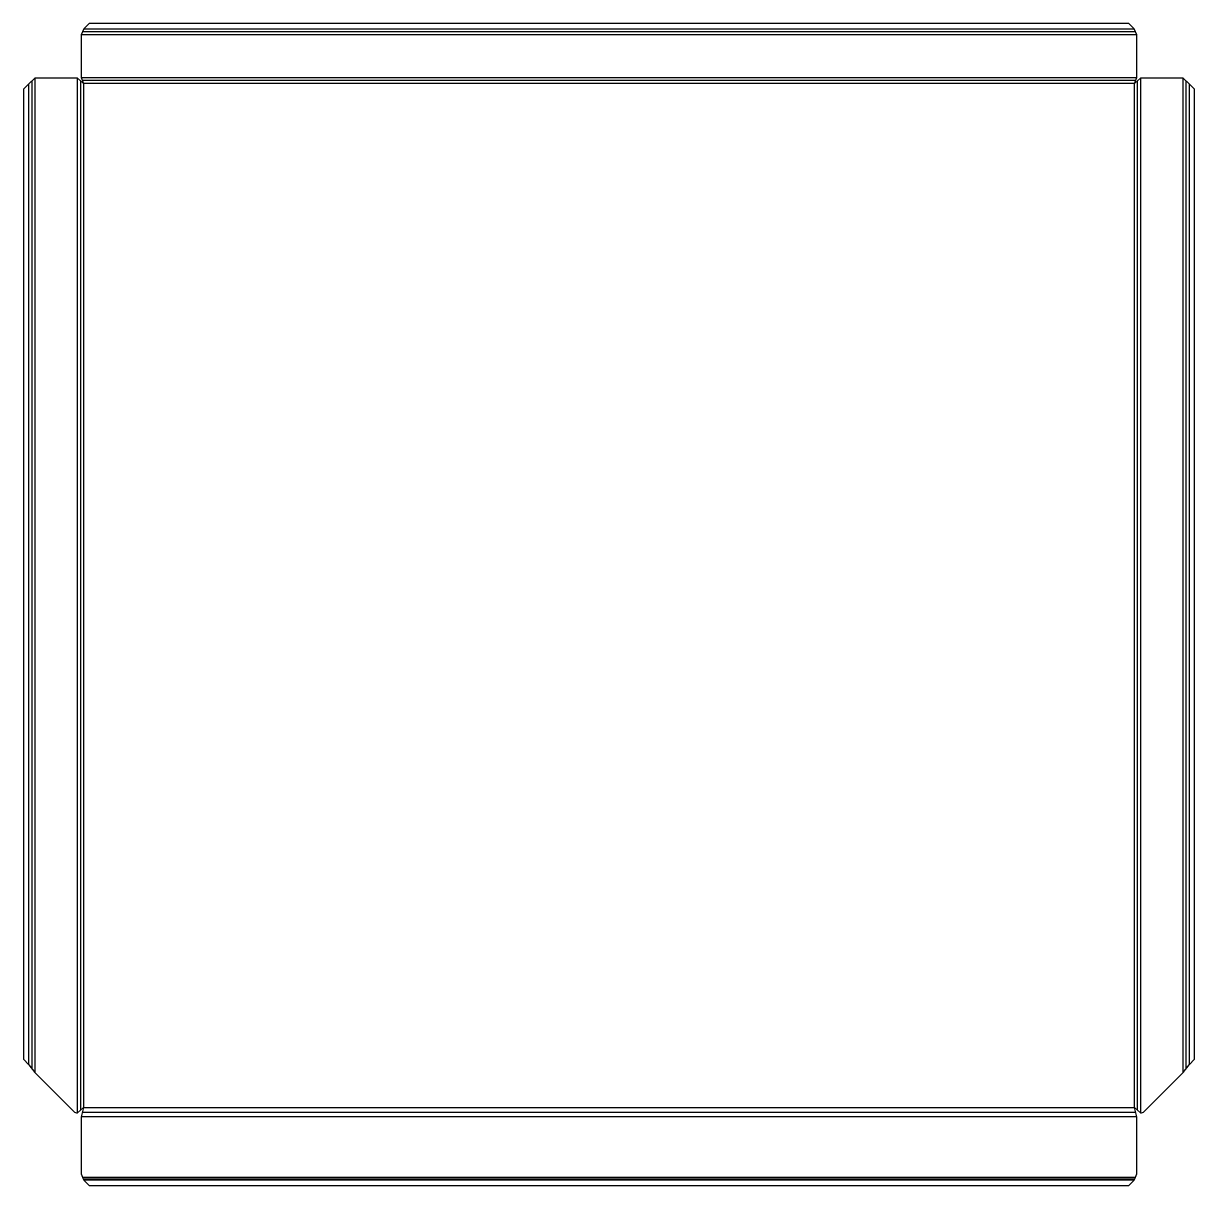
# Model space of a CAD drawing. Header units: millimetres. Extents: x -25 to 413, y 0 to 435.
import ezdxf

# ---------------------------------------------------------------- set-up
doc = ezdxf.new("R2010")
doc.units = ezdxf.units.MM

msp = doc.modelspace()

# ---------------------------------------------------------------- linework, layer by layer
at = {"layer": 'BEND'}
for p, q in [((391.34, 431.54), (-2.49, 431.54)), ((-21.46, 413.12), (-21.46, 43.77)), ((-3.2, 413.15), (-3.2, 28.15)), ((391.38, 413.28), (-2.52, 413.28)), ((392.06, 28.15), (392.06, 413.15)), ((410.32, 43.77), (410.32, 413.12)), ((-2.52, 27.45), (391.38, 27.45)), ((-2.26, 2.57), (391.12, 2.57))]:
    msp.add_line(p, q, dxfattribs=at)
at = {"layer": 'BEND_EXTENT'}
for p, q in [((391.83, 430.41), (-2.97, 430.41)), ((-2, 432.68), (390.86, 432.68)), ((-22.59, 45.22), (-22.59, 412.08)), ((-20.33, 414.15), (-20.33, 42.32)), ((-4.33, 27.15), (-4.33, 414.15)), ((-2.97, 414.41), (391.83, 414.41)), ((393.19, 414.15), (393.19, 27.15)), ((409.19, 42.32), (409.19, 414.15)), ((411.45, 412.08), (411.45, 45.22)), ((391.83, 25.76), (-2.97, 25.76)), ((-2.52, 3.13), (391.38, 3.13)), ((390.86, 2), (-2, 2))]:
    msp.add_line(p, q, dxfattribs=at)
msp.add_lwpolyline([(-2.07, 412.15), (-2.07, 29.15), (390.93, 29.15), (390.93, 412.15)], close=True, dxfattribs=at)
at = {"layer": 'OUTER_PROFILES'}
msp.add_lwpolyline([(390.93, 29.15), (393.19, 27.15, 0.198912), (394.61, 27.74), (409.19, 42.32), (411.45, 45.22), (413.45, 47.22), (413.45, 410.08), (411.45, 412.08), (409.19, 414.15), (393.19, 414.15), (390.93, 412.15), (391.83, 414.41), (391.83, 430.41), (390.86, 432.68), (388.86, 434.68), (0, 434.68), (-2, 432.68), (-2.97, 430.41), (-2.97, 414.41), (-2.07, 412.15), (-4.33, 414.15), (-20.33, 414.15), (-22.59, 412.08), (-24.59, 410.08), (-24.59, 47.22), (-22.59, 45.22), (-20.33, 42.32), (-5.75, 27.74, 0.198912), (-4.33, 27.15), (-2.07, 29.15), (-2.97, 25.76), (-2.97, 4.42), (-2.52, 3.13), (-2, 2), (0, 0), (388.86, 0), (390.86, 2), (391.38, 3.13), (391.83, 4.42), (391.83, 25.76)], format="xyb", close=True, dxfattribs=at)

doc.saveas('drawing.dxf')
